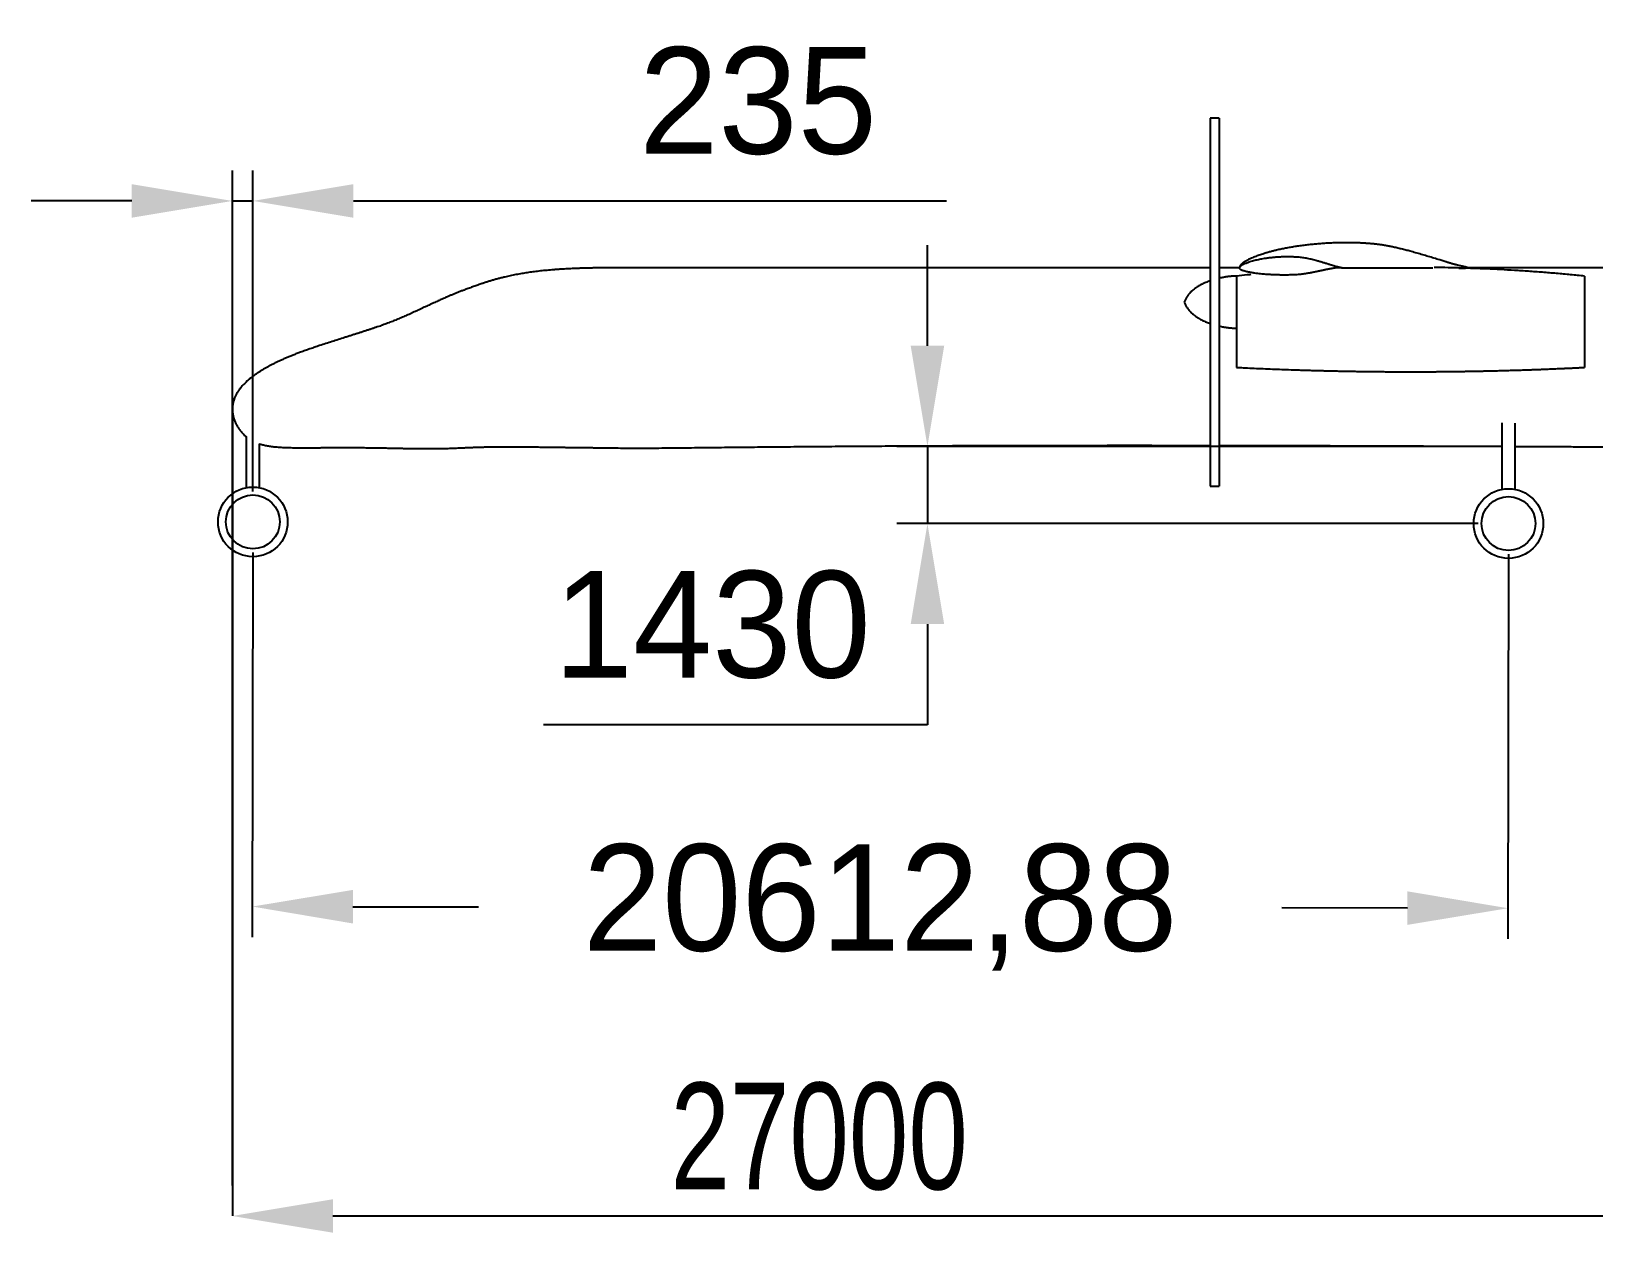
# Model space of a CAD drawing. Header units: millimetres. Extents: x 26 to 221, y 89 to 273.
# Drawn here: x 129.6 to 180.9, y 88.5 to 128 of the extents above; entities that cross this region are included whole.
import ezdxf

# ---------------------------------------------------------------- set-up
doc = ezdxf.new("R2010")
doc.units = ezdxf.units.MM
doc.header["$PDSIZE"] = -1
doc.styles.add('SLDTEXTSTYLE0', font='TXT', dxfattribs={"width": 0.75})
doc.dimstyles.new('ISO-25', dxfattribs={"dimtxt": 2.5, "dimasz": 2.5, "dimexe": 1.25, "dimexo": 0.625, "dimtad": 1, "dimtxsty": 'Standard', "dimcen": 2.5, "dimadec": 0, "dimazin": 0, "dimtfac": 1, "dimtmove": 0, "dimatfit": 3, "dimfxl": 1, "dimarcsym": 0})
doc.dimstyles.new('SLDDIMSTYLE1', dxfattribs={"dimtxt": 3.5, "dimasz": 3.302, "dimexe": 0, "dimexo": 0.0625, "dimgap": 0.875, "dimtad": 1, "dimlfac": 350, "dimrnd": 1e-09, "dimzin": 12, "dimdsep": 46, "dimtxsty": 'SLDTEXTSTYLE0', "dimsah": 1, "dimcen": 0.09, "dimadec": 0, "dimazin": 3, "dimtfac": 1, "dimtofl": 0, "dimtmove": 0, "dimatfit": 3, "dimfxl": 1, "dimfrac": 2, "dimtolj": 1, "dimtzin": 12, "dimarcsym": 0})

# ---------------------------------------------------------------- blocks, each defined once
blk = doc.blocks.new('_D_15')
at = {"color": 0, "linetype": 'Continuous', "lineweight": -2, "transparency": 16777216}
for p, q in [((213.379, 119.324), (213.379, 89.083)), ((136.236, 115.513), (136.236, 89.083)), ((139.538, 89.083), (210.077, 89.083))]:
    blk.add_line(p, q, dxfattribs=at)
at = {"color": 0, "linetype": 'Continuous', "transparency": 16777216}
for points in [[(139.538, 89.634), (139.538, 88.533), (136.236, 89.083)], [(210.077, 89.634), (210.077, 88.533), (213.379, 89.083)]]:
    blk.add_solid(points, dxfattribs=at)
at = {"layer": 'Defpoints', "color": 0, "linetype": 'Continuous', "transparency": 16777216}
for p in [(213.379, 119.386), (136.236, 115.575), (213.379, 89.083)]:
    blk.add_point(p, dxfattribs=at)
at = {"color": 0, "linetype": 'Continuous', "lineweight": 18, "transparency": 16777216, "insert": (155.502, 93.458), "char_height": 3.5, "attachment_point": 2, "style": 'SLDTEXTSTYLE0'}
blk.add_mtext('\\A1;27000', dxfattribs=at)
blk = doc.blocks.new('*D20')
at = {"color": 0, "lineweight": -2, "transparency": 16777216}
for p, q in [((136.906, 110.869), (136.889, 98.241)), ((178.132, 110.815), (178.115, 98.186)), ((140.193, 99.236), (144.313, 99.231)), ((174.814, 99.191), (170.694, 99.196))]:
    blk.add_line(p, q, dxfattribs=at)
at = {"color": 0, "transparency": 16777216}
for points in [[(140.193, 99.787), (140.192, 98.686), (136.891, 99.241)], [(174.815, 99.741), (174.814, 98.64), (178.116, 99.186)]]:
    blk.add_solid(points, dxfattribs=at)
at = {"layer": 'Defpoints', "color": 0, "transparency": 16777216}
for p in [(136.907, 111.869), (178.133, 111.815), (178.116, 99.186)]:
    blk.add_point(p, dxfattribs=at)
at = {"color": 0, "transparency": 16777216, "insert": (157.504, 99.214), "char_height": 3.5, "attachment_point": 5}
blk.add_mtext('20612,88', dxfattribs=at)
blk = doc.blocks.new('*D21')
at = {"color": 0, "lineweight": -2, "transparency": 16777216}
for p, q in [((159.056, 117.65), (159.056, 120.952)), ((175.574, 114.348), (158.056, 114.348)), ((159.056, 114.348), (159.056, 111.815)), ((177.133, 111.815), (158.056, 111.815)), ((159.056, 108.513), (159.056, 105.211)), ((159.056, 105.211), (146.449, 105.211))]:
    blk.add_line(p, q, dxfattribs=at)
at = {"color": 0, "transparency": 16777216}
for points in [[(158.506, 117.65), (159.606, 117.65), (159.056, 114.348)], [(158.506, 108.513), (159.606, 108.513), (159.056, 111.815)]]:
    blk.add_solid(points, dxfattribs=at)
at = {"layer": 'Defpoints', "color": 0, "transparency": 16777216}
for p in [(159.056, 114.348), (176.574, 114.348), (178.133, 111.815)]:
    blk.add_point(p, dxfattribs=at)
at = {"color": 0, "transparency": 16777216, "insert": (151.99, 108.485), "char_height": 3.5, "attachment_point": 5}
blk.add_mtext('1430', dxfattribs=at)
blk = doc.blocks.new('*D22')
at = {"color": 0, "lineweight": -2, "transparency": 16777216}
for p, q in [((136.236, 90.083), (136.236, 123.406)), ((136.907, 112.869), (136.907, 123.406)), ((132.934, 122.406), (129.632, 122.406)), ((136.236, 122.406), (136.907, 122.406)), ((140.209, 122.406), (159.684, 122.406))]:
    blk.add_line(p, q, dxfattribs=at)
at = {"color": 0, "transparency": 16777216}
for points in [[(132.934, 122.956), (132.934, 121.855), (136.236, 122.406)], [(140.209, 122.956), (140.209, 121.855), (136.907, 122.406)]]:
    blk.add_solid(points, dxfattribs=at)
at = {"layer": 'Defpoints', "color": 0, "transparency": 16777216}
for p in [(136.236, 122.406), (136.907, 111.869), (136.236, 89.083)]:
    blk.add_point(p, dxfattribs=at)
at = {"color": 0, "transparency": 16777216, "insert": (153.494, 125.68), "char_height": 3.5, "attachment_point": 5}
blk.add_mtext('235', dxfattribs=at)

msp = doc.modelspace()

# ---------------------------------------------------------------- linework, layer by layer
at = {"color": 7, "linetype": 'Continuous', "lineweight": 25}
for p, q in [((168.629305, 125.120692), (168.343591, 125.120692)), ((168.343591, 125.120692), (168.343591, 113.046406)), ((168.629305, 125.120692), (168.629305, 113.046406)), ((169.305438, 120.209515), (168.629305, 120.209515)), ((172.65113, 120.206999), (175.64712, 120.204751)), ((176.505396, 120.204107), (176.721294, 120.203945)), ((201.704093, 120.209515), (176.799673, 120.209515)), ((180.629305, 119.940692), (180.629305, 119.083549)), ((169.200734, 119.083531), (169.200734, 117.51212)), ((180.629305, 119.083549), (180.629305, 117.740692)), ((180.629305, 117.740692), (180.629305, 116.940692)), ((177.918877, 115.115841), (177.918877, 112.937302)), ((178.347448, 112.937302), (178.347448, 115.113529)), ((136.693163, 114.662969), (136.693163, 112.991823)), ((137.121734, 112.991823), (137.121734, 114.433346)), ((168.343591, 113.046406), (168.629305, 113.046406))]:
    msp.add_line(p, q, dxfattribs=at)
for centre, radius in [((136.907448, 111.869235), 1.142857), ((178.133163, 111.814714), 1.142857), ((136.907448, 111.869235), 0.885714), ((178.133163, 111.814714), 0.885714)]:
    msp.add_circle(centre, radius, dxfattribs=at)
for points, knots in [([(172.677818, 120.209509), (172.677823, 120.209578), (172.677833, 120.209723), (172.67775, 120.209946), (172.677605, 120.210172), (172.677166, 120.210647), (172.675203, 120.211913), (172.670589, 120.213685), (172.66292, 120.216124), (172.652685, 120.218919), (172.640266, 120.222059), (172.626015, 120.22547), (172.610303, 120.229111), (172.589903, 120.233749), (172.565176, 120.239317), (172.536879, 120.245765), (172.509607, 120.252204), (172.484202, 120.258611), (172.457878, 120.265682), (172.430674, 120.273518), (172.402303, 120.282253), (172.375087, 120.290976), (172.347898, 120.299766), (172.31995, 120.308575), (172.291018, 120.317506), (172.236011, 120.33424), (172.155951, 120.358184), (172.051445, 120.389993), (171.947385, 120.420801), (171.851726, 120.447767), (171.764417, 120.471002), (171.685719, 120.490669), (171.606696, 120.508944), (171.527304, 120.52564), (171.447557, 120.540613), (171.368952, 120.553126), (171.291473, 120.562527), (171.215258, 120.569109), (171.138914, 120.57393), (171.062504, 120.577484), (170.970166, 120.580199), (170.861891, 120.581021), (170.737737, 120.578977), (170.613667, 120.573949), (170.489762, 120.565828), (170.36609, 120.554702), (170.242732, 120.540497), (170.133999, 120.525025), (170.039833, 120.509282), (169.960103, 120.494299), (169.880707, 120.477615), (169.801751, 120.458929), (169.723366, 120.437961), (169.654518, 120.417062), (169.595078, 120.396977), (169.54484, 120.378437), (169.495204, 120.358334), (169.453192, 120.339149), (169.418646, 120.321484), (169.391241, 120.306075), (169.369855, 120.292941), (169.354455, 120.282293), (169.344622, 120.274823), (169.3352, 120.266839), (169.326353, 120.258228), (169.318032, 120.249051), (169.31111, 120.238095), (169.306617, 120.225335), (169.304732, 120.211449), (169.305797, 120.197463), (169.310014, 120.184138), (169.31681, 120.172005), (169.325614, 120.161327), (169.336077, 120.152428), (169.34987, 120.143656), (169.366913, 120.135153), (169.387041, 120.126911), (169.407515, 120.119589), (169.428137, 120.112708), (169.461358, 120.102442), (169.507527, 120.089978), (169.566814, 120.076296), (169.626396, 120.063972), (169.68622, 120.052888), (169.746246, 120.042947), (169.817892, 120.032298), (169.901212, 120.021451), (169.996236, 120.010899), (170.108145, 120.000315), (170.236985, 119.990464), (170.382761, 119.982083), (170.528665, 119.976365), (170.67465, 119.973335), (170.799311, 119.973024), (170.902605, 119.974208), (170.984529, 119.97605), (171.066426, 119.978885), (171.148286, 119.982765), (171.230091, 119.987679), (171.311774, 119.994401), (171.402014, 120.005032), (171.500644, 120.020021), (171.607664, 120.038728), (171.714321, 120.059386), (171.820752, 120.08138), (171.926973, 120.103866), (172.012779, 120.122425), (172.078339, 120.136481), (172.124017, 120.145961), (172.170226, 120.155057), (172.21681, 120.163582), (172.263099, 120.171832), (172.308131, 120.179946), (172.344489, 120.187025), (172.372691, 120.192722), (172.393738, 120.196742), (172.415393, 120.200429), (172.438156, 120.203633), (172.462522, 120.206209), (172.48898, 120.208025), (172.516411, 120.208861), (172.544273, 120.208913), (172.571465, 120.208549), (172.597911, 120.207967), (172.620101, 120.207431), (172.637682, 120.207093), (172.650587, 120.206966), (172.660929, 120.207038), (172.668631, 120.207351), (172.673251, 120.207765), (172.67583, 120.208296), (172.67682, 120.208619), (172.677349, 120.208913), (172.677582, 120.209095), (172.677751, 120.20929), (172.677796, 120.209439), (172.677818, 120.209509)], [0, 0, 0, 0, 0.000029551, 0.00006207, 0.00010011, 0.000145198, 0.000339647, 0.001096775, 0.002269798, 0.003811466, 0.005670494, 0.00779448, 0.010130595, 0.012625825, 0.0168166, 0.021061153, 0.02514208, 0.028900643, 0.032359723, 0.036896556, 0.04110832, 0.045161492, 0.049221483, 0.053431272, 0.057798452, 0.062279298, 0.078226636, 0.093835796, 0.109389316, 0.125027687, 0.136694918, 0.148350841, 0.160008904, 0.171671245, 0.183335635, 0.194997528, 0.205990518, 0.216986084, 0.227983215, 0.238978091, 0.249971973, 0.267819889, 0.285668216, 0.303516058, 0.321364122, 0.339212165, 0.357060295, 0.374908395, 0.386569496, 0.398230708, 0.409892071, 0.421553786, 0.433217133, 0.44487917, 0.452575316, 0.460271898, 0.467969516, 0.475665194, 0.480180531, 0.484698396, 0.48922161, 0.490997216, 0.492770844, 0.494544684, 0.496319379, 0.498093087, 0.499875536, 0.501868756, 0.503878112, 0.505879349, 0.507866695, 0.509856097, 0.511842015, 0.513803096, 0.515753307, 0.518878604, 0.522002852, 0.525129037, 0.528253866, 0.5313778, 0.540123106, 0.548868995, 0.557614658, 0.566359999, 0.575105887, 0.583852317, 0.597595805, 0.611338697, 0.625081584, 0.646070594, 0.667059483, 0.688048391, 0.70903727, 0.730026164, 0.741805983, 0.753585473, 0.765364521, 0.777144547, 0.788926379, 0.80070588, 0.812484316, 0.828104021, 0.84372255, 0.859334165, 0.874953062, 0.89059095, 0.906157114, 0.912812976, 0.919506407, 0.926275616, 0.933122636, 0.939929337, 0.946552586, 0.952854971, 0.955902961, 0.958960619, 0.962095075, 0.965375252, 0.968872272, 0.972659387, 0.976809554, 0.980705106, 0.984674283, 0.988536994, 0.992112396, 0.994247, 0.996119979, 0.997678213, 0.998705757, 0.999445329, 0.999673507, 0.999841211, 0.999891317, 0.999933383, 0.999968791, 1, 1, 1, 1]), ([(176.799918, 120.209509), (176.799929, 120.209662), (176.799953, 120.209985), (176.799769, 120.21048), (176.799446, 120.210983), (176.798471, 120.212038), (176.796005, 120.213639), (176.79158, 120.215751), (176.78435, 120.218554), (176.774082, 120.221936), (176.760523, 120.22592), (176.74452, 120.230259), (176.726317, 120.23492), (176.703803, 120.240447), (176.676911, 120.246817), (176.645688, 120.254024), (176.606642, 120.262899), (176.560239, 120.273356), (176.507425, 120.285341), (176.455607, 120.297368), (176.406315, 120.30932), (176.360273, 120.321128), (176.315811, 120.333136), (176.272595, 120.345421), (176.230202, 120.358056), (176.189674, 120.370605), (176.150281, 120.383129), (176.111297, 120.395691), (176.064214, 120.410865), (176.007983, 120.428625), (175.942073, 120.448979), (175.834339, 120.481767), (175.686513, 120.525995), (175.500313, 120.582508), (175.315491, 120.638154), (175.130472, 120.692163), (174.957856, 120.740522), (174.798011, 120.783229), (174.651247, 120.820498), (174.504003, 120.855674), (174.366756, 120.886178), (174.239614, 120.912366), (174.122718, 120.934696), (174.005466, 120.955052), (173.887035, 120.973115), (173.767393, 120.988315), (173.646585, 121.000439), (173.525541, 121.01006), (173.404357, 121.017744), (173.2831, 121.023973), (173.161787, 121.028714), (173.020818, 121.032528), (172.860181, 121.034506), (172.679911, 121.033752), (172.499673, 121.030226), (172.319515, 121.023861), (172.139484, 121.014573), (171.963052, 121.002614), (171.790247, 120.988221), (171.621097, 120.971542), (171.452226, 120.952247), (171.283685, 120.930233), (171.121659, 120.906239), (170.966165, 120.880492), (170.817203, 120.853242), (170.668735, 120.823408), (170.531435, 120.793008), (170.405278, 120.762419), (170.290185, 120.732162), (170.175753, 120.699488), (170.074734, 120.668117), (169.98694, 120.638852), (169.912143, 120.612437), (169.837864, 120.584583), (169.764176, 120.555186), (169.691289, 120.523858), (169.627572, 120.49405), (169.572843, 120.466329), (169.526783, 120.441381), (169.481499, 120.41499), (169.443154, 120.391028), (169.411967, 120.369357), (169.38765, 120.350557), (169.367727, 120.33303), (169.351927, 120.317267), (169.339719, 120.303888), (169.328512, 120.289553), (169.31907, 120.273044), (169.311668, 120.254565), (169.306994, 120.23444), (169.304918, 120.219235), (169.305363, 120.210922), (169.305438, 120.209515)], [0, 0, 0, 0, 0.000058615, 0.000123115, 0.000198565, 0.000287998, 0.000673683, 0.0013173, 0.002176732, 0.003654977, 0.005478088, 0.007615834, 0.01003712, 0.012710444, 0.016539431, 0.020674728, 0.025044645, 0.03195251, 0.038984399, 0.045890631, 0.052428524, 0.058507087, 0.064186475, 0.070155578, 0.075800369, 0.081213329, 0.086486435, 0.091711251, 0.096979115, 0.105527604, 0.114409488, 0.123531457, 0.148874716, 0.173802862, 0.198432681, 0.223170891, 0.247991726, 0.26743306, 0.286855297, 0.306275743, 0.3257033, 0.340971377, 0.356241435, 0.371510775, 0.386776769, 0.402351607, 0.417927938, 0.433507749, 0.449088474, 0.464666624, 0.480242953, 0.495818811, 0.518947486, 0.542077169, 0.565206529, 0.588335396, 0.611464353, 0.634593545, 0.656401083, 0.678208535, 0.700016165, 0.721823851, 0.74363152, 0.76306043, 0.782489439, 0.801918817, 0.821348182, 0.836615061, 0.851883836, 0.867152356, 0.88241902, 0.892596015, 0.902772863, 0.91295072, 0.923130048, 0.933307939, 0.943484366, 0.950201351, 0.956920237, 0.963644128, 0.970374161, 0.974318297, 0.978257937, 0.982199327, 0.984522781, 0.986845609, 0.98916875, 0.991510491, 0.994143047, 0.996797017, 0.999457764, 1, 1, 1, 1]), ([(168.343591, 120.209515), (168.195071, 120.209515), (167.819573, 120.209515), (167.216105, 120.209515), (166.532194, 120.209515), (165.845307, 120.209515), (165.155445, 120.209515), (164.462606, 120.209515), (163.77096, 120.209515), (163.080542, 120.209515), (162.391386, 120.209515), (161.69936, 120.209515), (161.000226, 120.209515), (160.293948, 120.209515), (159.580492, 120.209515), (158.864061, 120.209515), (158.144653, 120.209515), (157.474165, 120.209515), (156.852976, 120.209515), (156.281494, 120.209515), (155.70925, 120.209515), (155.137789, 120.209515), (154.546772, 120.209515), (153.936926, 120.209515), (153.30848, 120.209515), (152.683516, 120.209515), (152.062033, 120.209515), (151.444032, 120.209515), (150.829513, 120.209515), (150.218475, 120.209515), (149.759979, 120.209515), (149.452943, 120.209514), (149.296282, 120.209515), (149.139856, 120.209514), (148.983663, 120.209518), (148.827704, 120.209503), (148.672569, 120.209558), (148.523643, 120.209362), (148.381969, 120.208512), (148.24797, 120.20719), (148.117248, 120.205352), (147.989727, 120.203011), (147.865332, 120.200174), (147.743987, 120.196849), (147.625618, 120.193042), (147.510151, 120.188762), (147.397511, 120.184016), (147.287627, 120.178811), (147.180426, 120.173155), (147.069846, 120.166705), (146.956134, 120.159363), (146.839521, 120.151018), (146.726205, 120.14209), (146.615431, 120.132534), (146.507124, 120.122347), (146.401204, 120.111528), (146.298232, 120.100151), (146.198092, 120.088227), (146.101226, 120.075841), (146.007491, 120.063016), (145.916746, 120.049779), (145.8283, 120.036059), (145.736768, 120.020998), (145.642324, 120.004471), (145.545126, 119.986337), (145.450545, 119.967585), (145.358411, 119.948231), (145.268556, 119.928294), (145.169826, 119.905221), (145.062613, 119.87867), (144.947244, 119.848256), (144.834777, 119.81687), (144.724793, 119.784554), (144.61688, 119.751352), (144.510632, 119.717308), (144.392635, 119.678144), (144.262768, 119.633489), (144.121243, 119.58327), (143.981622, 119.532238), (143.853641, 119.48412), (143.73762, 119.439396), (143.633684, 119.398435), (143.532911, 119.357816), (143.435312, 119.317618), (143.347197, 119.280583), (143.267987, 119.246721), (143.197154, 119.216015), (143.127775, 119.185547), (143.059332, 119.155129), (142.990405, 119.12416), (142.919888, 119.092153), (142.847109, 119.058813), (142.772313, 119.024271), (142.695443, 118.988538), (142.616406, 118.95162), (142.53507, 118.913524), (142.451259, 118.874252), (142.368374, 118.835501), (142.286397, 118.797361), (142.205305, 118.759898), (142.121424, 118.721519), (142.040981, 118.685168), (141.964155, 118.65092), (141.891165, 118.618829), (141.815672, 118.586155), (141.741601, 118.554652), (141.669038, 118.524335), (141.598087, 118.495212), (141.524676, 118.465646), (141.448625, 118.435631), (141.369743, 118.405159), (141.289469, 118.374843), (141.207737, 118.344679), (141.124541, 118.314684), (141.038315, 118.284256), (140.949094, 118.25338), (140.856937, 118.222047), (140.761908, 118.190244), (140.664083, 118.157961), (140.563548, 118.125185), (140.460398, 118.091902), (140.355389, 118.058306), (140.248696, 118.024396), (140.140771, 117.990257), (140.031484, 117.955789), (139.890092, 117.911244), (139.716536, 117.856511), (139.51106, 117.791236), (139.305378, 117.725019), (139.115046, 117.662542), (138.940679, 117.603979), (138.782682, 117.549618), (138.626949, 117.494503), (138.483976, 117.442231), (138.353775, 117.393009), (138.23623, 117.347089), (138.121325, 117.300564), (138.00917, 117.253455), (137.900463, 117.206033), (137.795222, 117.158313), (137.693463, 117.11031), (137.59459, 117.061723), (137.499768, 117.013115), (137.408929, 116.964498), (137.321633, 116.915684), (137.23635, 116.865759), (137.152803, 116.814419), (137.071127, 116.761578), (136.993051, 116.708223), (136.918689, 116.654434), (136.848127, 116.600302), (136.780092, 116.544714), (136.71481, 116.48764), (136.656676, 116.43296), (136.605309, 116.381068), (136.560239, 116.332344), (136.517469, 116.282602), (136.479844, 116.235238), (136.44666, 116.190098), (136.417246, 116.146964), (136.388901, 116.101746), (136.362755, 116.055872), (136.338913, 116.009483), (136.317439, 115.962716), (136.297837, 115.914079), (136.280376, 115.863536), (136.266949, 115.816683), (136.257096, 115.774911), (136.250191, 115.739591), (136.244933, 115.706226), (136.241657, 115.679433), (136.239656, 115.658771), (136.238449, 115.643753), (136.237496, 115.628991), (136.236728, 115.613296), (136.236162, 115.595416), (136.23594, 115.575106), (136.236171, 115.554504), (136.236761, 115.535712), (136.237568, 115.518998), (136.238818, 115.499365), (136.240906, 115.474748), (136.244206, 115.445497), (136.24858, 115.414655), (136.254109, 115.382437), (136.261156, 115.347839), (136.271406, 115.304809), (136.285669, 115.254634), (136.304705, 115.198747), (136.326349, 115.144291), (136.350437, 115.091379), (136.376807, 115.040107), (136.405306, 114.99056), (136.435782, 114.942813), (136.467987, 114.89707), (136.501257, 114.854015), (136.534761, 114.814279), (136.567678, 114.778263), (136.598235, 114.747236), (136.626146, 114.720655), (136.651264, 114.698053), (136.6734, 114.679029), (136.68733, 114.667758), (136.693163, 114.663038)], [0, 0, 0, 0, 0.0129273152, 0.0326838098, 0.0525266418, 0.072455811, 0.0924713174, 0.1125731612, 0.1327613422, 0.1526730584, 0.1726680559, 0.1927463347, 0.2129078948, 0.2335215952, 0.2542216328, 0.2750080077, 0.2958807199, 0.3168397693, 0.3333681621, 0.3499498549, 0.3665822564, 0.3831769579, 0.3996905614, 0.4180251584, 0.4362587385, 0.4543913016, 0.4724228479, 0.4903533773, 0.5081828897, 0.5259113852, 0.5435388638, 0.5480909569, 0.5526362646, 0.5571747869, 0.5617065239, 0.5662314754, 0.5707496415, 0.5752096991, 0.5791941228, 0.5830813567, 0.5868736907, 0.5905734006, 0.5941827484, 0.5977039823, 0.6011393364, 0.6044910313, 0.6077612737, 0.6109522566, 0.6140661593, 0.6171051473, 0.6205935603, 0.6239844008, 0.6272811399, 0.6304872216, 0.6336619824, 0.6367498784, 0.6397544565, 0.6426792325, 0.6455276909, 0.6482543391, 0.6509139405, 0.6535097027, 0.6560448009, 0.6589880269, 0.6618549639, 0.6646507752, 0.6673805489, 0.670049295, 0.6726619432, 0.6762054507, 0.6796628438, 0.6830464925, 0.6863684329, 0.6896403653, 0.6928736558, 0.6960793432, 0.7004617217, 0.7048268153, 0.7091502322, 0.7134005916, 0.7167276648, 0.7199730092, 0.7231244854, 0.7261846462, 0.7291604751, 0.7314439199, 0.7336827654, 0.7358801976, 0.7380393447, 0.7402019664, 0.7424574499, 0.7447798848, 0.7471697777, 0.7496284913, 0.7521583442, 0.7547627159, 0.7574461585, 0.7602145146, 0.7627266378, 0.7653160546, 0.7679897082, 0.7707556289, 0.7729995325, 0.7753110575, 0.7776957161, 0.7801595561, 0.78231709, 0.7845407528, 0.7868352391, 0.7892055773, 0.7916571434, 0.7941956739, 0.7966742838, 0.7992400965, 0.8018933988, 0.8046330817, 0.8074577768, 0.8103658495, 0.8133553918, 0.8164242147, 0.8195698409, 0.8227894973, 0.8260207437, 0.8293142428, 0.8326422096, 0.8359951255, 0.8422175236, 0.8484820941, 0.8547607953, 0.8610251725, 0.8659183896, 0.8707709053, 0.875568564, 0.8802971784, 0.8840208416, 0.8876840264, 0.891281188, 0.8948108037, 0.8982719976, 0.9016039952, 0.9048684951, 0.9080648588, 0.9111925296, 0.9141427118, 0.9170323544, 0.9198975317, 0.9227436789, 0.9255670194, 0.9283639337, 0.9309737707, 0.9335544766, 0.9361037334, 0.9386195988, 0.9411005985, 0.9430486545, 0.9449739359, 0.9468766321, 0.9487573109, 0.950237517, 0.9517522302, 0.9533005513, 0.9548814873, 0.9563467351, 0.9578389866, 0.9593592212, 0.9609091725, 0.9624914341, 0.963599242, 0.9646438833, 0.9656232047, 0.9665385749, 0.9669928742, 0.9674299779, 0.967849951, 0.9682804136, 0.9687976937, 0.9694069136, 0.9700481699, 0.9705909037, 0.9710433276, 0.9715045392, 0.9723032619, 0.973193388, 0.9740664157, 0.9750143161, 0.9760381801, 0.977139188, 0.9788638246, 0.9805762989, 0.9822759868, 0.9839622971, 0.9856346678, 0.9872925863, 0.9889356022, 0.990563335, 0.9921602362, 0.9936701375, 0.9950860815, 0.9964061167, 0.9974598073, 0.9984404567, 0.9993469167, 1, 1, 1, 1]), ([(180.629305, 119.940694), (180.476116, 119.955658), (180.16986, 119.985573), (179.710211, 120.025791), (179.250607, 120.062575), (178.791007, 120.09559), (178.331409, 120.124928), (177.871804, 120.15056), (177.424943, 120.171893), (176.99083, 120.189243), (176.569462, 120.203064), (176.148054, 120.21344), (175.855917, 120.219345), (175.704244, 120.2209), (175.693063, 120.221014)], [0, 0, 0, 0, 0.0933639632, 0.1866537974, 0.2798772398, 0.3730420464, 0.4661559897, 0.5592268572, 0.6522624495, 0.7375207958, 0.8227620893, 0.9079923597, 0.9932176406, 1, 1, 1, 1]), ([(168.343591, 119.786409), (168.330131, 119.781887), (168.29073, 119.768649), (168.231798, 119.745957), (168.166676, 119.718852), (168.1077, 119.692019), (168.049626, 119.663242), (167.992698, 119.632425), (167.937476, 119.599705), (167.884162, 119.565062), (167.832947, 119.528479), (167.783732, 119.489683), (167.739853, 119.451335), (167.701028, 119.413909), (167.666882, 119.377848), (167.634533, 119.340229), (167.604093, 119.301021), (167.575853, 119.260435), (167.549867, 119.21848), (167.526262, 119.175133), (167.504751, 119.130205), (167.492572, 119.09916), (167.486448, 119.083549)], [0, 0, 0, 0, 0.037167961, 0.108805674, 0.165250284, 0.221812749, 0.278388867, 0.334888316, 0.391236639, 0.446377186, 0.501283488, 0.555943071, 0.61036766, 0.653765101, 0.697069671, 0.740327412, 0.783597867, 0.826954589, 0.869706181, 0.912722368, 0.956112891, 1, 1, 1, 1]), ([(169.200723, 119.940658), (169.196433, 119.940652), (169.184148, 119.940636), (169.162797, 119.940078), (169.13566, 119.938984), (169.105485, 119.937277), (169.07245, 119.934938), (169.03673, 119.931909), (168.997104, 119.928006), (168.953606, 119.923096), (168.906293, 119.917034), (168.856627, 119.909894), (168.80484, 119.901622), (168.745979, 119.891185), (168.687175, 119.879766), (168.646492, 119.870587), (168.629305, 119.866709)], [0, 0, 0, 0, 0.0222965146, 0.0638528709, 0.1110042756, 0.1634613542, 0.2209353989, 0.283138965, 0.3497862973, 0.4278922434, 0.5106576004, 0.5977120635, 0.6886898706, 0.7832304063, 0.9084256427, 1, 1, 1, 1]), ([(169.676663, 119.98598), (169.635727, 119.982329), (169.476982, 119.968173), (169.3184, 119.952296), (169.200712, 119.940513)], [0, 0, 0, 0, 0.257877125, 1, 1, 1, 1]), ([(169.200724, 119.940388), (169.200723, 119.940402), (169.200721, 119.94044), (169.200742, 119.937519), (169.200733, 119.931936), (169.200724, 119.923477), (169.200745, 119.912246), (169.200742, 119.898451), (169.200732, 119.882211), (169.200742, 119.863681), (169.200747, 119.84256), (169.200741, 119.81881), (169.200736, 119.792452), (169.200745, 119.764064), (169.200745, 119.733793), (169.200725, 119.701823), (169.200735, 119.667631), (169.200742, 119.631243), (169.200718, 119.592735), (169.200722, 119.552953), (169.200738, 119.512066), (169.200731, 119.470259), (169.200719, 119.426851), (169.200721, 119.381928), (169.200738, 119.335612), (169.200724, 119.287688), (169.200724, 119.238276), (169.20076, 119.187262), (169.200752, 119.135618), (169.20074, 119.100893), (169.200734, 119.083531)], [0, 0, 0, 0, 0.022607485, 0.057906837, 0.093179043, 0.129475768, 0.165802079, 0.202098806, 0.237371006, 0.272670351, 0.307942552, 0.344239273, 0.380565576, 0.416862295, 0.452134542, 0.487433933, 0.522706178, 0.559002947, 0.595329303, 0.631626072, 0.666898272, 0.702197617, 0.737469819, 0.773766539, 0.810092842, 0.846389561, 0.884511729, 0.922633901, 0.961316949, 1, 1, 1, 1]), ([(167.486448, 119.083549), (167.492768, 119.067463), (167.505334, 119.035478), (167.527626, 118.989243), (167.552136, 118.944687), (167.579, 118.901874), (167.60803, 118.860747), (167.639125, 118.821278), (167.672161, 118.783435), (167.710016, 118.744065), (167.753125, 118.703638), (167.801825, 118.662671), (167.852741, 118.624038), (167.905638, 118.587673), (167.962407, 118.552183), (168.023008, 118.517811), (168.087331, 118.484787), (168.152882, 118.454228), (168.219357, 118.426113), (168.282908, 118.401433), (168.324579, 118.387046), (168.343591, 118.380483)], [0, 0, 0, 0, 0.045227771, 0.089932061, 0.134246145, 0.178289125, 0.222165314, 0.265963969, 0.309759355, 0.353611088, 0.408885105, 0.464380217, 0.520126519, 0.576126311, 0.632356992, 0.69533056, 0.758445006, 0.821583443, 0.884606407, 0.947355018, 1, 1, 1, 1]), ([(178.347448, 114.347763), (178.533469, 114.3469), (178.909551, 114.345156), (179.458824, 114.342558), (179.994284, 114.339996), (180.510905, 114.337501), (181.02457, 114.335001), (181.535279, 114.332502), (182.043033, 114.330008), (182.547831, 114.327524), (183.049674, 114.325055), (183.548561, 114.322605), (184.044492, 114.320178), (184.537468, 114.317778), (185.027488, 114.315409), (185.505358, 114.313118), (185.971187, 114.310909), (186.425084, 114.308779), (186.876353, 114.306698), (187.324996, 114.304837), (187.77994, 114.303321), (188.241076, 114.302339), (188.708296, 114.3021), (189.172561, 114.302793), (189.633871, 114.30457), (190.092225, 114.307605), (190.515391, 114.311662), (190.903745, 114.316909), (191.257666, 114.323345), (191.609767, 114.331778), (191.960046, 114.342574), (192.308505, 114.356085), (192.638749, 114.371866), (192.951029, 114.389708), (193.245713, 114.409309), (193.539524, 114.431834), (193.83257, 114.457494), (194.124845, 114.486502), (194.416335, 114.519022), (194.716722, 114.556002), (195.025935, 114.5976), (195.343897, 114.643916), (195.660925, 114.693368), (195.977019, 114.745682), (196.307945, 114.803333), (196.653566, 114.866486), (197.013748, 114.935205), (197.372696, 115.00621), (197.73041, 115.079125), (198.086903, 115.153554), (198.442182, 115.229237), (198.796229, 115.306135), (199.179154, 115.39083), (199.590678, 115.483629), (200.030521, 115.584818), (200.468417, 115.687446), (200.904366, 115.79139), (201.377987, 115.906125), (201.888815, 116.031954), (202.436384, 116.169116), (202.980786, 116.307484), (203.522133, 116.446805), (204.061133, 116.586988), (204.598578, 116.727981), (205.193302, 116.885078), (205.845153, 117.058278), (206.553939, 117.247389), (207.261344, 117.436762), (207.967368, 117.6262), (208.671905, 117.815496), (209.374414, 118.004311), (210.074271, 118.19233), (210.771014, 118.37896), (211.266969, 118.511028), (211.563912, 118.58971), (211.663832, 118.616152), (211.766613, 118.643313), (211.872399, 118.671227), (211.981191, 118.699886), (212.080383, 118.725972), (212.169428, 118.749353), (212.247775, 118.769899), (212.327486, 118.790768), (212.408553, 118.811987), (212.490468, 118.833296), (212.572063, 118.854867), (212.649322, 118.87584), (212.72175, 118.895814), (212.789269, 118.914618), (212.854688, 118.932959), (212.917695, 118.951777), (212.973803, 118.970813), (213.023143, 118.989629), (213.065807, 119.007495), (213.105836, 119.025738), (213.143083, 119.04452), (213.176949, 119.063982), (213.207569, 119.084409), (213.235062, 119.10602), (213.25994, 119.129299), (213.282351, 119.153864), (213.302333, 119.179357), (213.31992, 119.20542), (213.335149, 119.231717), (213.348054, 119.257933), (213.35748, 119.280866), (213.364496, 119.301176), (213.369895, 119.319677), (213.374551, 119.340306), (213.378085, 119.362663), (213.378609, 119.378159), (213.378877, 119.386063)], [0, 0, 0, 0, 0.0155920704, 0.0315227504, 0.0460395442, 0.0604737613, 0.0748254009, 0.0890944624, 0.1032809451, 0.1173848485, 0.1314061718, 0.1453449146, 0.1592010761, 0.1729746559, 0.1866656535, 0.2002740683, 0.21302922, 0.2257109565, 0.238319273, 0.2508541528, 0.2633155836, 0.2764519902, 0.289505791, 0.3024770273, 0.315365768, 0.3281721144, 0.3408962125, 0.3508362387, 0.3607260183, 0.3705660153, 0.3803568699, 0.3900994254, 0.3997947517, 0.4080684431, 0.416316423, 0.4245487972, 0.4327669421, 0.4409723853, 0.449166551, 0.4573500315, 0.4663398174, 0.4753170916, 0.4842817233, 0.4932333718, 0.5021715104, 0.5124367747, 0.5226819544, 0.5329055531, 0.5431059015, 0.5532812092, 0.5634302773, 0.5735528052, 0.5836485443, 0.5963019153, 0.6089119899, 0.621478197, 0.6339999433, 0.6464766167, 0.6623243293, 0.6780962533, 0.6937906591, 0.7094057583, 0.7249494402, 0.740471445, 0.7559776458, 0.7765078307, 0.797004096, 0.8174649147, 0.8378889469, 0.8582748595, 0.8786122138, 0.8988615389, 0.9190155764, 0.9390706182, 0.9418800641, 0.9447637277, 0.9477339638, 0.9507907362, 0.9539340056, 0.95716373, 0.9593875467, 0.961650541, 0.9639526975, 0.9662940004, 0.9686743168, 0.9710471066, 0.9733680684, 0.975384336, 0.9773445233, 0.9792427567, 0.981079023, 0.9828554651, 0.9842074478, 0.9855043669, 0.9867317534, 0.9878939728, 0.988999519, 0.9900035679, 0.9909765782, 0.9919272392, 0.9928559809, 0.9937610056, 0.9946397631, 0.9954892254, 0.9963061223, 0.9970871442, 0.9975657046, 0.9981067247, 0.9987015366, 0.9993376469, 1, 1, 1, 1]), ([(168.629305, 118.300265), (168.631211, 118.299812), (168.656624, 118.293763), (168.705049, 118.283883), (168.768937, 118.271662), (168.82592, 118.262019), (168.875992, 118.254329), (168.923934, 118.247723), (168.968033, 118.242315), (169.008254, 118.23795), (169.044592, 118.234486), (169.078561, 118.231697), (169.110003, 118.229543), (169.13876, 118.22797), (169.164673, 118.226964), (169.185016, 118.226455), (169.196703, 118.226442), (169.200734, 118.226437)], [0, 0, 0, 0, 0.010182993, 0.135784678, 0.256825959, 0.348286165, 0.4361705, 0.520135326, 0.599832438, 0.667097429, 0.730426343, 0.789564084, 0.84425385, 0.894237432, 0.93925559, 0.979048573, 1, 1, 1, 1]), ([(169.200734, 117.51212), (169.200734, 117.496339), (169.200734, 117.464668), (169.200734, 117.425153), (169.200734, 117.393587), (169.200734, 117.369818), (169.200734, 117.346237), (169.200734, 117.315688), (169.200734, 117.28595), (169.200734, 117.257206), (169.200734, 117.23589), (169.200734, 117.215016), (169.200734, 117.194531), (169.200734, 117.174518), (169.200734, 117.148994), (169.200734, 117.118898), (169.200734, 117.091132), (169.200734, 117.070225), (169.200734, 117.055143), (169.200734, 117.040854), (169.200734, 117.023237), (169.200734, 117.007411), (169.200734, 116.99345), (169.200734, 116.983795), (169.200734, 116.975057), (169.200734, 116.967224), (169.200734, 116.960343), (169.200734, 116.953902), (169.200734, 116.948277), (169.200734, 116.94394), (169.200734, 116.941201), (169.200734, 116.940862), (169.200734, 116.940692)], [0, 0, 0, 0, 0.052737503, 0.105841516, 0.132952428, 0.160112463, 0.187422185, 0.214782453, 0.267520025, 0.294270694, 0.321021339, 0.347963317, 0.374905308, 0.402215028, 0.429575099, 0.482318431, 0.535428152, 0.562542241, 0.589705695, 0.617019077, 0.644382834, 0.697118679, 0.723868958, 0.750619253, 0.777560716, 0.804502161, 0.831811602, 0.859171477, 0.894109729, 0.929261748, 0.964521802, 1, 1, 1, 1]), ([(169.200736, 116.940742), (169.274179, 116.937093), (169.444987, 116.928607), (169.714435, 116.916063), (170.010056, 116.902978), (170.308951, 116.890546), (170.611113, 116.878765), (170.916545, 116.867669), (171.174537, 116.858989), (171.383779, 116.852378), (171.542535, 116.847583), (171.699854, 116.843049), (171.855281, 116.838782), (172.008816, 116.834775), (172.169306, 116.830801), (172.336509, 116.8269), (172.510183, 116.823114), (172.681233, 116.819642), (172.850657, 116.816456), (173.018423, 116.813548), (173.184502, 116.810913), (173.347863, 116.808556), (173.508508, 116.806466), (173.64385, 116.804894), (173.754452, 116.803728), (173.840405, 116.802887), (173.924277, 116.80213), (174.005478, 116.801454), (174.083896, 116.800857), (174.159531, 116.800332), (174.236185, 116.79985), (174.313524, 116.799415), (174.391212, 116.799033), (174.465112, 116.798718), (174.535224, 116.798464), (174.601549, 116.798262), (174.664078, 116.798108), (174.725276, 116.797989), (174.787608, 116.797901), (174.853547, 116.797845), (174.923082, 116.797827), (174.991587, 116.797852), (175.058624, 116.797917), (175.123765, 116.798016), (175.191195, 116.798157), (175.260913, 116.798346), (175.332917, 116.798585), (175.406661, 116.798876), (175.501746, 116.799315), (175.616826, 116.799951), (175.751092, 116.800853), (175.878956, 116.801861), (176.000536, 116.802951), (176.116422, 116.804109), (176.232729, 116.805387), (176.350838, 116.806807), (176.47166, 116.808385), (176.595217, 116.810131), (176.721507, 116.812053), (176.850531, 116.814162), (176.982287, 116.816465), (177.116777, 116.818973), (177.253935, 116.821693), (177.419381, 116.825176), (177.611566, 116.829523), (177.828998, 116.834857), (178.041319, 116.840469), (178.248585, 116.846328), (178.450854, 116.852406), (178.651402, 116.858786), (178.825511, 116.864631), (178.972915, 116.869787), (179.093345, 116.874128), (179.211203, 116.8785), (179.326489, 116.882895), (179.43678, 116.887209), (179.542189, 116.891433), (179.642827, 116.895555), (179.721847, 116.898861), (179.7799, 116.901325), (179.818201, 116.902963), (179.857642, 116.904663), (179.899105, 116.906466), (179.942907, 116.908386), (179.992373, 116.910574), (180.047845, 116.913054), (180.109666, 116.91585), (180.174853, 116.918834), (180.243406, 116.922014), (180.314866, 116.925372), (180.389194, 116.928912), (180.466349, 116.932639), (180.546751, 116.936575), (180.601424, 116.939301), (180.629305, 116.940692)], [0, 0, 0, 0, 0.019351942, 0.045007625, 0.070930785, 0.097122073, 0.123582255, 0.15031222, 0.177312976, 0.19127893, 0.205195396, 0.218943153, 0.232522567, 0.245933983, 0.259177733, 0.27457161, 0.289733512, 0.304663896, 0.319363185, 0.334092711, 0.348583467, 0.362835816, 0.376850093, 0.390626608, 0.398254272, 0.405793245, 0.413118853, 0.420201577, 0.42704146, 0.433638541, 0.43999285, 0.447099408, 0.453875592, 0.460321428, 0.466436931, 0.472222111, 0.477676973, 0.48279964, 0.488236683, 0.493988551, 0.500055283, 0.506433895, 0.511916923, 0.517599803, 0.523482566, 0.529565245, 0.535847874, 0.542329591, 0.548868479, 0.560738648, 0.572456429, 0.584021867, 0.594219453, 0.60429565, 0.614372975, 0.624684756, 0.635236781, 0.646029213, 0.657062229, 0.668336018, 0.679850783, 0.691606739, 0.70360412, 0.71582651, 0.73501209, 0.75404057, 0.772912197, 0.790779915, 0.808505109, 0.826087951, 0.843528108, 0.854322248, 0.864894127, 0.875243625, 0.88537062, 0.895274981, 0.904318071, 0.913166996, 0.921821643, 0.925168504, 0.928488389, 0.931931284, 0.935580584, 0.939436344, 0.943498621, 0.948646038, 0.95409103, 0.959833707, 0.965874183, 0.972212577, 0.97872789, 0.985530815, 0.992621476, 1, 1, 1, 1]), ([(137.121734, 114.433604), (137.129107, 114.431129), (137.155184, 114.422375), (137.201354, 114.409201), (137.260896, 114.393783), (137.323268, 114.37981), (137.388302, 114.367149), (137.455779, 114.355873), (137.52544, 114.345954), (137.603619, 114.336568), (137.690772, 114.328075), (137.787331, 114.32076), (137.887253, 114.315045), (137.990558, 114.310752), (138.097263, 114.307695), (138.20738, 114.305683), (138.320883, 114.304516), (138.437669, 114.303992), (138.55756, 114.30391), (138.679582, 114.304069), (138.803479, 114.304428), (138.928987, 114.30494), (139.056593, 114.305565), (139.208754, 114.306381), (139.385687, 114.307354), (139.587367, 114.308334), (139.790811, 114.309024), (139.994995, 114.309249), (140.198844, 114.308788), (140.369854, 114.307775), (140.507378, 114.306626), (140.61092, 114.305594), (140.71172, 114.304439), (140.809498, 114.303183), (140.903644, 114.301852), (140.994133, 114.300467), (141.080954, 114.299043), (141.164639, 114.297587), (141.247218, 114.296075), (141.328619, 114.294514), (141.408853, 114.292917), (141.485953, 114.291337), (141.560128, 114.289786), (141.631572, 114.288275), (141.704346, 114.286728), (141.778343, 114.285162), (141.853473, 114.283597), (141.925781, 114.282129), (141.99966, 114.280685), (142.075001, 114.279291), (142.151707, 114.27798), (142.225509, 114.27684), (142.296619, 114.275874), (142.36522, 114.27508), (142.435645, 114.274418), (142.507716, 114.273921), (142.581247, 114.273623), (142.651858, 114.273542), (142.719634, 114.273663), (142.784262, 114.273965), (142.845825, 114.274425), (142.905116, 114.27503), (142.963599, 114.275781), (143.035366, 114.276893), (143.121199, 114.278529), (143.221657, 114.280888), (143.324337, 114.283748), (143.429504, 114.287132), (143.537416, 114.291054), (143.648232, 114.29554), (143.765721, 114.300718), (143.889532, 114.306327), (144.019032, 114.312043), (144.149598, 114.317411), (144.280478, 114.322209), (144.41139, 114.32623), (144.542572, 114.329509), (144.674672, 114.332091), (144.808393, 114.334023), (144.944412, 114.335354), (145.073104, 114.33607), (145.194536, 114.336341), (145.308656, 114.336295), (145.425572, 114.335974), (145.545562, 114.335397), (145.664916, 114.33461), (145.783659, 114.333654), (145.901792, 114.332563), (146.023264, 114.331321), (146.148256, 114.32994), (146.267364, 114.328545), (146.380236, 114.327172), (146.486487, 114.325845), (146.595277, 114.32446), (146.70668, 114.323023), (146.82077, 114.321539), (146.937616, 114.320013), (147.057288, 114.318452), (147.179854, 114.31686), (147.305377, 114.315243), (147.43313, 114.313616), (147.563135, 114.311984), (147.69546, 114.310351), (147.831106, 114.308711), (147.963034, 114.307147), (148.091108, 114.305626), (148.215053, 114.304132), (148.341879, 114.302562), (148.471647, 114.300894), (148.604267, 114.299114), (148.800347, 114.296312), (149.059071, 114.293766), (149.40015, 114.292077), (149.762227, 114.292036), (150.145371, 114.29363), (150.661449, 114.297497), (151.311206, 114.304787), (152.095405, 114.314064), (152.882619, 114.322491), (153.672835, 114.33037), (154.466056, 114.337633), (155.28655, 114.344514), (156.134507, 114.350953), (157.010119, 114.356902), (157.889305, 114.36219), (158.772067, 114.366834), (159.658404, 114.370849), (160.548316, 114.374252), (161.41684, 114.376981), (162.263785, 114.37911), (163.08896, 114.380706), (163.91714, 114.381845), (164.748324, 114.382542), (165.582512, 114.382809), (166.45338, 114.382671), (167.361181, 114.382027), (168.002811, 114.38138), (168.330699, 114.380843), (168.343591, 114.380822)], [0, 0, 0, 0, 0.000746946, 0.002641781, 0.004609341, 0.006653982, 0.008779603, 0.010972106, 0.013223967, 0.015537053, 0.018534249, 0.021633482, 0.024836985, 0.028146563, 0.031563651, 0.035089377, 0.0387244, 0.042465529, 0.046306192, 0.050239351, 0.054185185, 0.058205876, 0.062293873, 0.066441333, 0.072820417, 0.079287662, 0.085811893, 0.09236033, 0.098898577, 0.105390577, 0.10878524, 0.112107537, 0.115335777, 0.118467194, 0.121499405, 0.124378957, 0.127159296, 0.129839163, 0.132417758, 0.135091943, 0.13765877, 0.140125402, 0.142498536, 0.144784417, 0.146988856, 0.149489706, 0.151893036, 0.154206243, 0.156436032, 0.158990123, 0.161443598, 0.16380436, 0.166079227, 0.168274012, 0.170393598, 0.172843446, 0.175196226, 0.17745594, 0.17962528, 0.181705789, 0.183663203, 0.185538317, 0.187400709, 0.18928065, 0.192431985, 0.195646062, 0.198931749, 0.20229764, 0.205752057, 0.209303011, 0.212949621, 0.217047248, 0.221206723, 0.225399505, 0.229598061, 0.233785529, 0.237978798, 0.242201261, 0.246475511, 0.250823346, 0.255265786, 0.258835859, 0.262486343, 0.266226447, 0.270065098, 0.274010943, 0.277689998, 0.281470213, 0.28535747, 0.289357471, 0.293475743, 0.296797993, 0.300199088, 0.303681487, 0.307247584, 0.310899709, 0.31464013, 0.318471054, 0.322394625, 0.326412925, 0.330527979, 0.334665625, 0.338900297, 0.343238146, 0.347694708, 0.351572155, 0.355539905, 0.359599909, 0.363754127, 0.368004525, 0.372338519, 0.382588597, 0.392854767, 0.405097733, 0.417364155, 0.429654168, 0.45466581, 0.47977393, 0.504978022, 0.530278088, 0.555674147, 0.58116622, 0.609085275, 0.637118636, 0.665266324, 0.693528358, 0.721904756, 0.750395535, 0.779000711, 0.805322629, 0.831740696, 0.858254919, 0.884865309, 0.911571872, 0.938374616, 0.968507882, 0.998761812, 1, 1, 1, 1]), ([(168.629305, 114.380357), (168.837428, 114.380036), (169.232503, 114.379426), (169.814966, 114.378248), (170.376718, 114.377002), (170.938005, 114.375615), (171.501205, 114.374099), (172.065292, 114.372457), (172.630187, 114.370697), (173.192074, 114.368837), (173.750955, 114.366885), (174.306828, 114.36485), (174.859693, 114.362737), (175.424364, 114.360497), (176.000668, 114.358128), (176.588437, 114.355635), (177.172689, 114.353082), (177.615778, 114.351109), (177.864116, 114.349972), (177.918877, 114.349721)], [0, 0, 0, 0, 0.067211593, 0.127586038, 0.188101389, 0.248624631, 0.308849223, 0.369982434, 0.430791953, 0.491277781, 0.551439916, 0.611278358, 0.670793106, 0.729984157, 0.793634886, 0.856907002, 0.919800502, 0.982315383, 1, 1, 1, 1])]:
    msp.add_open_spline(points, degree=3, knots=knots, dxfattribs=at)
msp.add_point((136.693163, 114.663038))

# ---------------------------------------------------------------- dimensions: what is measured, and where the dimension line sits
dim = msp.add_linear_dim(base=(136.23602, 122.405524), p1=(136.907448, 111.869235), p2=(136.23602, 89.083208), text='235', dimstyle='ISO-25', override={"dimtxt": 3.5, "dimasz": 3.302, "dimexe": 1, "dimexo": 1, "dimgap": 1.524, "dimtih": 1, "dimtoh": 1, "dimlfac": 500, "dimzin": 1, "dimadec": 2, "dimtzin": 1})
dim.commit()
dim.dimension.update_dxf_attribs({"geometry": '*D22', "text_midpoint": (153.493782, 122.405524), "dimtype": 160})
dim = msp.add_linear_dim(base=(159.056083, 114.347763), p1=(178.133163, 111.814714), p2=(176.573506, 114.347763), angle=90, text='1430', dimstyle='ISO-25', override={"dimtxt": 3.5, "dimasz": 3.302, "dimexe": 1, "dimexo": 1, "dimgap": 1.524, "dimtih": 1, "dimtoh": 1, "dimlfac": 500, "dimzin": 1, "dimadec": 2, "dimtzin": 1})
dim.commit()
dim.dimension.update_dxf_attribs({"geometry": '*D21', "text_midpoint": (151.990417, 105.210714), "dimtype": 160})
at = {"color": 7, "linetype": 'Continuous', "lineweight": 18}
dim = msp.add_linear_dim(base=(213.378877, 89.083208), p1=(136.23602, 115.575474), p2=(213.378877, 119.386063), dimstyle='SLDDIMSTYLE1', dxfattribs=at)
dim.commit()
dim.dimension.update_dxf_attribs({"geometry": '_D_15', "text_midpoint": (155.501882, 89.083208), "dimtype": 160})
dim = msp.add_aligned_dim(p1=(136.907448, 111.869235), p2=(178.133163, 111.814714), distance=-12.628444, dimstyle='ISO-25', override={"dimtxt": 3.5, "dimasz": 3.302, "dimexe": 1, "dimexo": 1, "dimgap": 1.524, "dimtih": 1, "dimtoh": 1, "dimlfac": 500, "dimzin": 1, "dimadec": 2, "dimtzin": 1})
dim.commit()
dim.dimension.update_dxf_attribs({"geometry": '*D20', "text_midpoint": (157.503604, 99.213541)})

doc.saveas('drawing.dxf')
